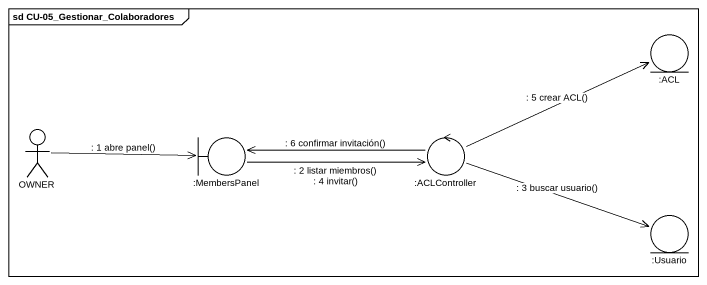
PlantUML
@startuml
mainframe sd CU-05_Gestionar_Colaboradores
entity ":ACL" as ACL
actor OWNER
boundary ":MembersPanel" as MembersPanel
control ":ACLController" as ACLController
entity ":Usuario" as Usuario
OWNER -right-> MembersPanel : : 1 abre panel()
MembersPanel -right-> ACLController : : 2 listar miembros()\n: 4 invitar()
ACLController -right-> ACL : : 5 crear ACL()
ACLController -left-> MembersPanel : : 6 confirmar invitación()
ACLController -right-> Usuario : : 3 buscar usuario()
@enduml
